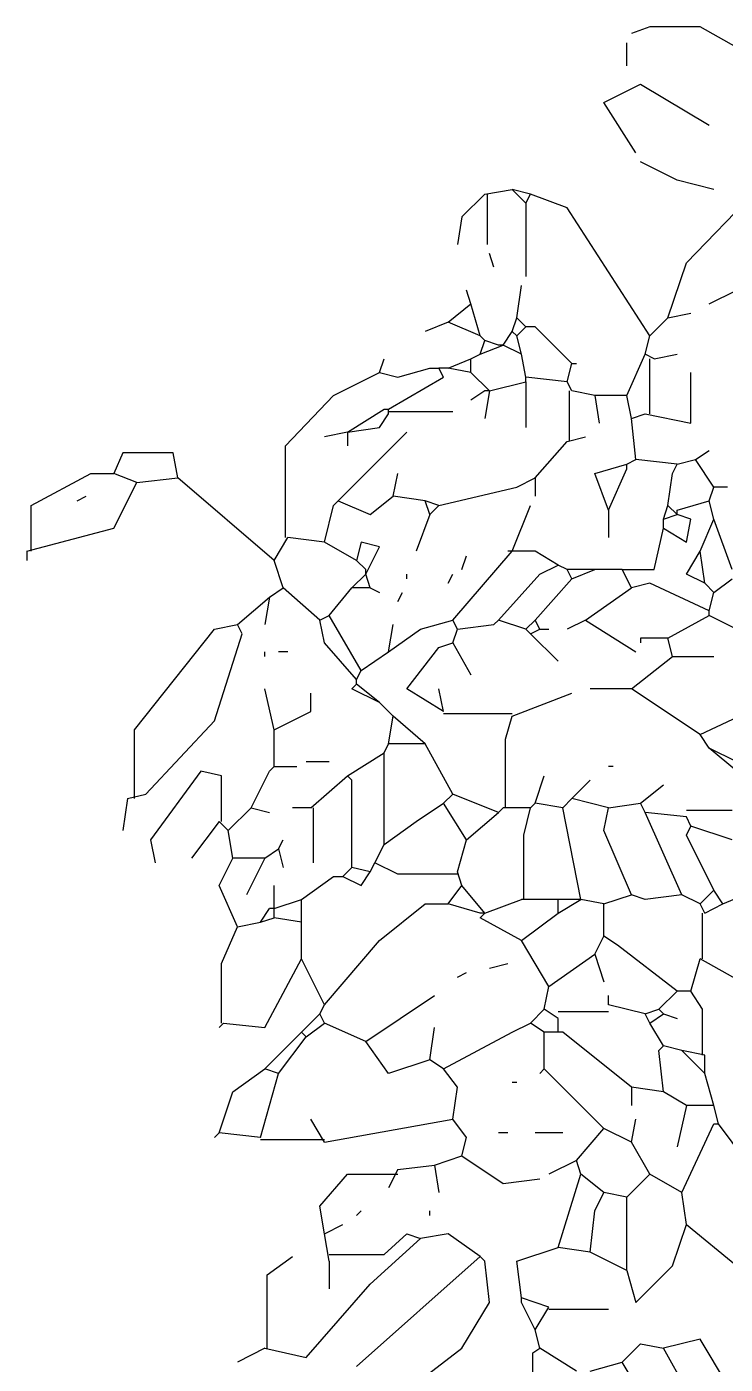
# Model space of a CAD drawing. Header units: millimetres. Extents: x 284148 to 331264, y 78716 to 101523.
# Drawn here: x 311857 to 312568, y 85722 to 87085 of the extents above; entities that cross this region are included whole.
import ezdxf

# ---------------------------------------------------------------- set-up
doc = ezdxf.new("R2010")
doc.units = ezdxf.units.MM

# ---------------------------------------------------------------- blocks, each defined once
blk = doc.blocks.new('A$C6DBE0424')
at = {"linetype": 'Continuous'}
for p, q in [((634.7, 2937.7), (616, 2930.7)), ((686, 2937.7), (634.7, 2937.7)), ((723.3, 2916.7), (686, 2937.7)), ((611.3, 2898), (611.3, 2921.3)), ((588, 2860.7), (625.3, 2879.3)), ((625.3, 2879.3), (695.3, 2837.3)), ((620.7, 2809.3), (588, 2860.7)), ((672, 2697.3), (807.3, 2837.3)), ((662.6, 2781.3), (625.3, 2800)), ((700, 2772), (662.6, 2781.3)), ((466.7, 2767.3), (443.3, 2744)), ((466.7, 2767.3), (494.6, 2772)), ((469, 2767.3), (469, 2716)), ((508.6, 2758), (494.6, 2772)), ((513.3, 2767.3), (494.6, 2772)), ((508.6, 2758), (513.3, 2767.3)), ((550.6, 2753.3), (513.3, 2767.3)), ((508.6, 2758), (508.6, 2683.3)), ((634.7, 2622.7), (550.6, 2753.3)), ((443.3, 2744), (438.7, 2716)), ((476, 2692.7), (471.3, 2706.7)), ((653.3, 2641.3), (672, 2697.3)), ((499.3, 2641.3), (504, 2674)), ((452.6, 2655.3), (448, 2669.3)), ((695.3, 2655.3), (723.3, 2669.3)), ((429.3, 2636.7), (452.6, 2655.3)), ((462, 2622.7), (452.6, 2655.3)), ((653.3, 2641.3), (676.7, 2646)), ((429.3, 2636.7), (406, 2627.3)), ((462, 2622.7), (429.3, 2636.7)), ((494.6, 2627.3), (499.3, 2641.3)), ((508.6, 2632), (499.3, 2641.3)), ((499.3, 2622.7), (508.6, 2632)), ((518, 2632), (508.6, 2632)), ((555.3, 2594.7), (518, 2632)), ((634.7, 2622.7), (653.3, 2641.3)), ((466.7, 2618), (462, 2622.7)), ((462, 2604), (466.7, 2618)), ((480.7, 2613.3), (466.7, 2618)), ((485.3, 2613.3), (494.6, 2627.3)), ((499.3, 2622.7), (494.6, 2627.3)), ((504, 2604), (499.3, 2622.7)), ((630, 2604), (634.7, 2622.7)), ((452.6, 2599.3), (462, 2604)), ((462, 2604), (485.3, 2613.3)), ((485.3, 2613.3), (480.7, 2613.3)), ((504, 2604), (485.3, 2613.3)), ((508.6, 2580.7), (504, 2604)), ((611.3, 2562), (630, 2604)), ((639.3, 2599.3), (630, 2604)), ((639.3, 2599.3), (662.6, 2604)), ((359.3, 2585.3), (364, 2599.3)), ((378, 2580.7), (410.6, 2590)), ((410.6, 2590), (420, 2590)), ((424.7, 2580.7), (420, 2590)), ((429.3, 2590), (420, 2590)), ((429.3, 2590), (452.6, 2599.3)), ((452.6, 2585.3), (429.3, 2590)), ((452.6, 2585.3), (452.6, 2599.3)), ((550.6, 2576), (555.3, 2594.7)), ((555.3, 2594.7), (560, 2594.7)), ((634.7, 2543.3), (634.7, 2599.3)), ((312.6, 2562), (359.3, 2585.3)), ((359.3, 2585.3), (378, 2580.7)), ((368.7, 2548), (424.7, 2580.7)), ((471.3, 2566.7), (452.6, 2585.3)), ((471.3, 2566.7), (508.6, 2576)), ((550.6, 2576), (508.6, 2580.7)), ((508.6, 2576), (508.6, 2580.7)), ((508.6, 2576), (508.6, 2529.3)), ((555.3, 2566.7), (550.6, 2576)), ((676.7, 2580.7), (676.7, 2585.3)), ((676.7, 2534), (676.7, 2580.7)), ((263.7, 2510.7), (312.6, 2562)), ((466.7, 2566.7), (452.6, 2557.3)), ((471.3, 2566.7), (466.7, 2566.7)), ((471.3, 2566.7), (466.7, 2538.7)), ((553, 2515.3), (553, 2566.7)), ((578.7, 2562), (555.3, 2566.7)), ((611.3, 2562), (578.7, 2562)), ((578.7, 2562), (583.3, 2534)), ((616, 2538.7), (611.3, 2562)), ((326.7, 2524.7), (364, 2548)), ((359.3, 2529.3), (368.7, 2543.3)), ((364, 2548), (368.7, 2548)), ((368.7, 2543.3), (368.7, 2548)), ((368.7, 2545.7), (434, 2545.7)), ((616, 2538.7), (630, 2543.3)), ((620.7, 2496.7), (616, 2538.7)), ((630, 2543.3), (676.7, 2534)), ((326.7, 2524.7), (303.3, 2520)), ((317.3, 2454.7), (387.3, 2524.7)), ((326.7, 2524.7), (359.3, 2529.3)), ((326.7, 2524.7), (326.7, 2510.7)), ((263.7, 2417.3), (263.7, 2510.7)), ((518, 2478), (550.6, 2515.3)), ((550.6, 2515.3), (569.3, 2520)), ((98, 2503.7), (88.7, 2482.7)), ((149.3, 2503.7), (98, 2503.7)), ((154, 2478), (149.3, 2503.7)), ((611.3, 2492), (620.7, 2496.7)), ((662.6, 2492), (620.7, 2496.7)), ((662.6, 2492), (681.3, 2496.7)), ((681.3, 2496.7), (695.3, 2506)), ((700, 2468.7), (681.3, 2496.7)), ((4.6, 2450), (65.3, 2482.7)), ((65.3, 2482.7), (88.7, 2482.7)), ((112, 2473.3), (88.7, 2482.7)), ((373.3, 2459.3), (378, 2482.7)), ((578.7, 2482.7), (611.3, 2492)), ((592.7, 2445.3), (578.7, 2482.7)), ((592.7, 2445.3), (611.3, 2487.3)), ((611.3, 2487.3), (611.3, 2492)), ((653.3, 2450), (658, 2482.7)), ((658, 2482.7), (662.6, 2492)), ((88.7, 2426.7), (112, 2473.3)), ((112, 2473.3), (154, 2478)), ((252, 2394), (154, 2478)), ((420, 2450), (499.3, 2468.7)), ((499.3, 2468.7), (518, 2478)), ((518, 2478), (518, 2459.3)), ((695.3, 2454.7), (700, 2468.7)), ((714, 2468.7), (700, 2468.7)), ((51.3, 2454.7), (60.6, 2459.3)), ((312.6, 2450), (317.3, 2454.7)), ((317.3, 2454.7), (350, 2440.7)), ((350, 2440.7), (373.3, 2459.3)), ((406, 2454.7), (373.3, 2459.3)), ((410.6, 2440.7), (406, 2454.7)), ((420, 2450), (406, 2454.7)), ((662.6, 2445.3), (695.3, 2454.7)), ((700, 2436), (695.3, 2454.7)), ((4.6, 2403.3), (4.6, 2450)), ((303.3, 2412.7), (312.6, 2450)), ((410.6, 2440.7), (396.6, 2403.3)), ((410.6, 2440.7), (420, 2450)), ((494.6, 2403.3), (513.3, 2450)), ((592.7, 2445.3), (592.7, 2417.3)), ((648.6, 2436), (653.3, 2450)), ((648.6, 2436), (662.6, 2440.7)), ((662.6, 2440.7), (653.3, 2450)), ((662.6, 2440.7), (662.6, 2445.3)), ((676.7, 2436), (662.6, 2440.7)), ((0, 2403.3), (88.7, 2426.7)), ((639.3, 2384.7), (648.6, 2426.7)), ((648.6, 2426.7), (648.6, 2436)), ((648.6, 2426.7), (672, 2412.7)), ((672, 2412.7), (676.7, 2436)), ((686, 2403.3), (700, 2436)), ((718.7, 2384.7), (700, 2436)), ((252, 2394), (266, 2417.3)), ((303.3, 2412.7), (266, 2417.3)), ((336, 2394), (303.3, 2412.7)), ((340.7, 2412.7), (336, 2394)), ((359.3, 2408), (340.7, 2412.7)), ((0, 2403.3), (0, 2394)), ((345.3, 2380), (359.3, 2408)), ((434, 2333.3), (494.6, 2403.3)), ((443.3, 2384.7), (448, 2398.7)), ((494.6, 2403.3), (490, 2403.3)), ((518, 2403.3), (494.6, 2403.3)), ((541.3, 2389.3), (518, 2403.3)), ((672, 2380), (686, 2403.3)), ((690.7, 2370.7), (686, 2403.3)), ((261.3, 2366), (252, 2394)), ((345.3, 2384.7), (336, 2394)), ((345.3, 2380), (345.3, 2384.7)), ((522.7, 2380), (541.3, 2389.3)), ((550.6, 2384.7), (541.3, 2389.3)), ((555.3, 2375.3), (550.6, 2384.7)), ((578.7, 2384.7), (550.6, 2384.7)), ((555.3, 2375.3), (578.7, 2384.7)), ((606.6, 2384.7), (578.7, 2384.7)), ((616, 2366), (606.6, 2384.7)), ((606.6, 2384.7), (639.3, 2384.7)), ((331.3, 2366), (345.3, 2380)), ((350, 2366), (345.3, 2380)), ((387.3, 2375.3), (387.3, 2380)), ((429.3, 2370.7), (434, 2380)), ((480.7, 2333.3), (522.7, 2380)), ((518, 2333.3), (555.3, 2375.3)), ((690.7, 2370.7), (672, 2380)), ((700, 2361.3), (718.7, 2375.3)), ((247.3, 2356.7), (261.3, 2366)), ((298.6, 2333.3), (261.3, 2366)), ((308, 2338), (331.3, 2366)), ((350, 2366), (331.3, 2366)), ((350, 2366), (359.3, 2361.3)), ((378, 2352), (382.7, 2361.3)), ((569.3, 2333.3), (616, 2366)), ((634.7, 2370.7), (616, 2366)), ((695.3, 2342.7), (634.7, 2370.7)), ((700, 2361.3), (690.7, 2370.7)), ((695.3, 2342.7), (700, 2361.3)), ((214.6, 2328.7), (247.3, 2356.7)), ((247.3, 2356.7), (242.7, 2328.7)), ((298.6, 2333.3), (308, 2338)), ((303.3, 2310), (298.6, 2333.3)), ((340.7, 2282), (308, 2338)), ((401.3, 2324), (434, 2333.3)), ((438.7, 2324), (434, 2333.3)), ((476, 2328.7), (480.7, 2333.3)), ((508.6, 2324), (480.7, 2333.3)), ((508.6, 2324), (518, 2333.3)), ((522.7, 2324), (518, 2333.3)), ((569.3, 2333.3), (550.6, 2324)), ((569.3, 2333.3), (620.7, 2300.7)), ((653.3, 2314.7), (695.3, 2338)), ((695.3, 2338), (695.3, 2342.7)), ((732.7, 2319.3), (695.3, 2338)), ((109.7, 2221.3), (191.3, 2324)), ((191.3, 2324), (214.6, 2328.7)), ((191.3, 2230.7), (219.3, 2319.3)), ((219.3, 2319.3), (214.6, 2328.7)), ((368.7, 2300.7), (373.3, 2328.7)), ((368.7, 2300.7), (401.3, 2324)), ((434, 2310), (438.7, 2324)), ((438.7, 2324), (476, 2328.7)), ((513.3, 2319.3), (508.6, 2324)), ((513.3, 2319.3), (522.7, 2324)), ((513.3, 2319.3), (541.3, 2291.3)), ((522.7, 2324), (532, 2324)), ((336, 2272.7), (303.3, 2310)), ((387.3, 2263.3), (420, 2305.3)), ((420, 2305.3), (434, 2310)), ((434, 2310), (452.6, 2277.3)), ((653.3, 2314.7), (625.3, 2314.7)), ((625.3, 2314.7), (625.3, 2310)), ((658, 2296), (653.3, 2314.7)), ((242.7, 2296), (242.7, 2300.7)), ((266, 2300.7), (256.6, 2300.7)), ((340.7, 2282), (368.7, 2300.7)), ((616, 2263.3), (658, 2296)), ((658, 2296), (700, 2296)), ((336, 2272.7), (340.7, 2282)), ((252, 2221.3), (242.7, 2263.3)), ((331.3, 2263.3), (336, 2268)), ((359.3, 2249.3), (331.3, 2263.3)), ((336, 2268), (336, 2272.7)), ((359.3, 2249.3), (336, 2268)), ((424.7, 2240), (387.3, 2263.3)), ((424.7, 2240), (420, 2263.3)), ((616, 2263.3), (574, 2263.3)), ((686, 2216.7), (616, 2263.3)), ((289.3, 2240), (289.3, 2258.7)), ((373.3, 2235.3), (359.3, 2249.3)), ((373.3, 2235.3), (359.3, 2249.3)), ((494.6, 2235.3), (555.3, 2258.7)), ((686, 2216.7), (765.3, 2254)), ((252, 2221.3), (289.3, 2240)), ((368.7, 2207.3), (373.3, 2235.3)), ((406, 2207.3), (373.3, 2235.3)), ((494.6, 2237.7), (424.7, 2237.7)), ((487.6, 2212), (494.6, 2235.3)), ((109.7, 2151.3), (109.7, 2221.3)), ((121.3, 2156), (191.3, 2230.7)), ((252, 2184), (252, 2221.3)), ((487.6, 2142), (487.6, 2212)), ((695.3, 2202.7), (686, 2216.7)), ((326.7, 2174.7), (364, 2198)), ((364, 2198), (368.7, 2207.3)), ((364, 2104.7), (364, 2198)), ((406, 2207.3), (368.7, 2207.3)), ((434, 2156), (406, 2207.3)), ((723.3, 2179.3), (695.3, 2202.7)), ((723.3, 2188.7), (695.3, 2202.7)), ((247.3, 2179.3), (252, 2184)), ((252, 2184), (275.3, 2184)), ((308, 2188.7), (284.7, 2188.7)), ((597.3, 2184), (592.7, 2184)), ((177.3, 2179.3), (126, 2109.3)), ((198.3, 2174.7), (177.3, 2179.3)), ((198.3, 2128), (198.3, 2174.7)), ((228.7, 2142), (247.3, 2179.3)), ((289.3, 2142), (326.7, 2174.7)), ((331.3, 2170), (326.7, 2174.7)), ((331.3, 2081.3), (331.3, 2170)), ((518, 2146.7), (527.3, 2174.7)), ((555.3, 2151.3), (574, 2170)), ((102.6, 2151.3), (121.3, 2156)), ((424.7, 2146.7), (434, 2156)), ((480.7, 2137.3), (434, 2156)), ((625.3, 2146.7), (648.6, 2165.3)), ((102.6, 2151.3), (98, 2118.7)), ((205.3, 2118.7), (228.7, 2142)), ((228.7, 2142), (247.3, 2137.3)), ((289.3, 2142), (270.7, 2142)), ((291.7, 2142), (291.7, 2086)), ((396.6, 2128), (424.7, 2146.7)), ((448, 2109.3), (424.7, 2146.7)), ((480.7, 2137.3), (485.3, 2142)), ((513.3, 2142), (485.3, 2142)), ((506.3, 2114), (513.3, 2142)), ((513.3, 2142), (518, 2146.7)), ((546, 2142), (518, 2146.7)), ((546, 2142), (555.3, 2151.3)), ((564.6, 2048.7), (546, 2142)), ((592.7, 2142), (555.3, 2151.3)), ((588, 2118.7), (592.7, 2142)), ((592.7, 2142), (625.3, 2146.7)), ((630, 2137.3), (625.3, 2146.7)), ((672, 2139.7), (718.7, 2139.7)), ((196, 2128), (168, 2090.7)), ((205.3, 2118.7), (196, 2128)), ((364, 2104.7), (396.6, 2128)), ((448, 2109.3), (480.7, 2137.3)), ((667.3, 2053.3), (630, 2137.3)), ((672, 2132.7), (630, 2137.3)), ((676.7, 2123.3), (672, 2132.7)), ((210, 2090.7), (205.3, 2118.7)), ((506.3, 2048.7), (506.3, 2114)), ((616, 2053.3), (588, 2118.7)), ((672, 2114), (676.7, 2123.3)), ((700, 2058), (672, 2114)), ((718.7, 2109.3), (676.7, 2123.3)), ((126, 2109.3), (130.7, 2086)), ((242.7, 2090.7), (256.6, 2100)), ((256.6, 2100), (261.3, 2109.3)), ((256.6, 2100), (261.3, 2081.3)), ((354.6, 2086), (364, 2104.7)), ((438.7, 2076.7), (448, 2109.3)), ((196, 2062.7), (210, 2090.7)), ((242.7, 2090.7), (210, 2090.7)), ((242.7, 2090.7), (224, 2053.3)), ((350, 2076.7), (354.6, 2086)), ((378, 2074.3), (354.6, 2086)), ((280, 2048.7), (312.6, 2072)), ((312.6, 2072), (322, 2072)), ((322, 2072), (331.3, 2081.3)), ((322, 2072), (340.7, 2062.7)), ((350, 2076.7), (331.3, 2081.3)), ((340.7, 2062.7), (350, 2076.7)), ((438.7, 2074.3), (378, 2074.3)), ((443.3, 2062.7), (438.7, 2076.7)), ((214.6, 2020.7), (196, 2062.7)), ((252, 2039.3), (252, 2062.7)), ((429.3, 2044), (443.3, 2062.7)), ((466.7, 2034.7), (443.3, 2062.7)), ((686, 2044), (700, 2058)), ((709.3, 2044), (700, 2058)), ((709.3, 2044), (742, 2058)), ((252, 2039.3), (280, 2048.7)), ((280, 2025.3), (280, 2048.7)), ((359.3, 2006.7), (406, 2044)), ((406, 2044), (429.3, 2044)), ((462, 2034.7), (429.3, 2044)), ((466.7, 2034.7), (504, 2048.7)), ((541.3, 2048.7), (504, 2048.7)), ((541.3, 2034.7), (564.6, 2048.7)), ((541.3, 2034.7), (541.3, 2048.7)), ((560, 2048.7), (541.3, 2048.7)), ((564.6, 2048.7), (560, 2048.7)), ((588, 2044), (564.6, 2048.7)), ((588, 2044), (616, 2053.3)), ((588, 2011.3), (588, 2044)), ((630, 2048.7), (616, 2053.3)), ((667.3, 2053.3), (630, 2048.7)), ((686, 2044), (667.3, 2053.3)), ((690.7, 2034.7), (686, 2044)), ((690.7, 2034.7), (709.3, 2044)), ((238, 2025.3), (247.3, 2039.3)), ((252, 2039.3), (247.3, 2039.3)), ((252, 2030), (252, 2039.3)), ((462, 2030), (466.7, 2034.7)), ((466.7, 2034.7), (462, 2034.7)), ((504, 2006.7), (541.3, 2034.7)), ((688.3, 1988), (688.3, 2034.7)), ((198.3, 1983.3), (214.6, 2020.7)), ((214.6, 2020.7), (238, 2025.3)), ((238, 2025.3), (252, 2030)), ((280, 2025.3), (252, 2030)), ((280, 1988), (280, 2025.3)), ((504, 2006.7), (462, 2030)), ((303.3, 1941.3), (359.3, 2006.7)), ((532, 1960), (504, 2006.7)), ((578.7, 1992.7), (588, 2011.3)), ((602, 2002), (588, 2011.3)), ((532, 1960), (578.7, 1992.7)), ((578.7, 1992.7), (588, 1964.7)), ((662.6, 1955.3), (602, 2002)), ((198.3, 1922.7), (198.3, 1983.3)), ((242.7, 1918), (280, 1988)), ((303.3, 1941.3), (280, 1988)), ((471.3, 1978.7), (490, 1983.3)), ((676.7, 1955.3), (686, 1988)), ((760.6, 1946), (686, 1988)), ((438.7, 1969.3), (448, 1974)), ((345.3, 1904), (415.3, 1950.7)), ((527.3, 1936.7), (532, 1960)), ((592.7, 1941.3), (592.7, 1950.7)), ((644, 1936.7), (662.6, 1955.3)), ((676.7, 1955.3), (662.6, 1955.3)), ((688.3, 1936.7), (676.7, 1955.3)), ((298.6, 1932), (303.3, 1941.3)), ((513.3, 1922.7), (527.3, 1936.7)), ((541.3, 1927.3), (527.3, 1936.7)), ((630, 1932), (592.7, 1941.3)), ((630, 1932), (644, 1936.7)), ((648.6, 1932), (644, 1936.7)), ((688.3, 1890), (688.3, 1936.7)), ((200.6, 1922.7), (196, 1918)), ((200.6, 1922.7), (242.7, 1918)), ((280, 1913.3), (298.6, 1932)), ((284.7, 1908.7), (303.3, 1922.7)), ((303.3, 1922.7), (298.6, 1932)), ((345.3, 1904), (303.3, 1922.7)), ((494.6, 1913.3), (513.3, 1922.7)), ((527.3, 1913.3), (513.3, 1922.7)), ((541.3, 1934.3), (592.7, 1934.3)), ((541.3, 1913.3), (541.3, 1927.3)), ((634.7, 1922.7), (630, 1932)), ((634.7, 1922.7), (648.6, 1932)), ((648.6, 1899.3), (634.7, 1922.7)), ((648.6, 1932), (662.6, 1927.3)), ((242.7, 1876), (280, 1913.3)), ((256.6, 1871.3), (284.7, 1908.7)), ((284.7, 1908.7), (280, 1913.3)), ((410.6, 1885.3), (415.3, 1918)), ((424.7, 1876), (494.6, 1913.3)), ((527.3, 1876), (527.3, 1913.3)), ((541.3, 1913.3), (527.3, 1913.3)), ((546, 1913.3), (541.3, 1913.3)), ((616, 1857.3), (546, 1913.3)), ((368.7, 1871.3), (345.3, 1904)), ((644, 1894.7), (648.6, 1899.3)), ((648.6, 1852.7), (644, 1894.7)), ((667.3, 1894.7), (648.6, 1899.3)), ((690.7, 1871.3), (667.3, 1894.7)), ((690.7, 1890), (667.3, 1894.7)), ((410.6, 1885.3), (368.7, 1871.3)), ((424.7, 1876), (410.6, 1885.3)), ((690.7, 1871.3), (690.7, 1890)), ((210, 1852.7), (242.7, 1876)), ((238, 1806), (256.6, 1871.3)), ((256.6, 1871.3), (242.7, 1876)), ((438.7, 1857.3), (424.7, 1876)), ((527.3, 1876), (522.7, 1871.3)), ((588, 1815.3), (527.3, 1876)), ((700, 1838.7), (690.7, 1871.3)), ((434, 1824.7), (438.7, 1857.3)), ((499.3, 1862), (494.6, 1862)), ((648.6, 1852.7), (616, 1857.3)), ((616, 1857.3), (616, 1838.7)), ((196, 1810.7), (210, 1852.7)), ((672, 1838.7), (648.6, 1852.7)), ((672, 1838.7), (662.6, 1796.7)), ((700, 1838.7), (672, 1838.7)), ((704.6, 1820), (700, 1838.7)), ((303.3, 1801.3), (289.3, 1824.7)), ((303.3, 1801.3), (434, 1824.7)), ((448, 1806), (434, 1824.7)), ((560, 1782.7), (588, 1815.3)), ((616, 1801.3), (588, 1815.3)), ((616, 1801.3), (620.7, 1824.7)), ((667.3, 1750), (700, 1820)), ((700, 1820), (704.6, 1820)), ((732.7, 1782.7), (704.6, 1820)), ((196, 1810.7), (191.3, 1806)), ((238, 1806), (196, 1810.7)), ((303.3, 1803.7), (238, 1803.7)), ((443.3, 1787.3), (448, 1806)), ((490, 1810.7), (480.7, 1810.7)), ((546, 1810.7), (518, 1810.7)), ((634.7, 1768.7), (616, 1801.3)), ((415.3, 1778), (443.3, 1787.3)), ((443.3, 1787.3), (485.3, 1759.3)), ((378, 1773.3), (368.7, 1754.7)), ((378, 1773.3), (415.3, 1778)), ((415.3, 1778), (420, 1750)), ((560, 1782.7), (532, 1768.7)), ((564.6, 1768.7), (560, 1782.7)), ((298.6, 1736), (326.7, 1768.7)), ((326.7, 1768.7), (378, 1768.7)), ((485.3, 1759.3), (522.7, 1764)), ((541.3, 1694), (564.6, 1768.7)), ((588, 1750), (564.6, 1768.7)), ((611.3, 1745.3), (634.7, 1768.7)), ((667.3, 1750), (634.7, 1768.7)), ((578.7, 1731.3), (588, 1750)), ((611.3, 1745.3), (588, 1750)), ((611.3, 1670.7), (611.3, 1745.3)), ((672, 1717.3), (667.3, 1750)), ((303.3, 1708), (298.6, 1736)), ((336, 1726.7), (340.7, 1731.3)), ((410.6, 1726.7), (410.6, 1731.3)), ((574, 1689.3), (578.7, 1731.3)), ((303.3, 1708), (322, 1717.3)), ((658, 1675.3), (672, 1717.3)), ((672, 1717.3), (723.3, 1675.3)), ((308, 1680), (303.3, 1708)), ((350, 1656.7), (401.3, 1703.3)), ((364, 1687), (387.3, 1708)), ((387.3, 1708), (401.3, 1703.3)), ((429.3, 1708), (401.3, 1703.3)), ((462, 1684.7), (429.3, 1708)), ((499.3, 1680), (541.3, 1694)), ((574, 1689.3), (541.3, 1694)), ((245, 1666), (270.7, 1684.7)), ((308, 1687), (364, 1687)), ((308, 1680), (308, 1652)), ((462, 1684.7), (336, 1572.7)), ((466.7, 1680), (462, 1684.7)), ((471.3, 1638), (466.7, 1680)), ((504, 1642.7), (499.3, 1680)), ((611.3, 1670.7), (574, 1689.3)), ((245, 1591.3), (245, 1666)), ((611.3, 1670.7), (620.7, 1638)), ((620.7, 1638), (658, 1675.3)), ((284.7, 1582), (350, 1656.7)), ((443.3, 1591.3), (471.3, 1638)), ((504, 1638), (504, 1642.7)), ((532, 1633.3), (504, 1642.7)), ((518, 1610), (504, 1638)), ((518, 1610), (532, 1633.3)), ((532, 1631), (592.7, 1631)), ((522.7, 1591.3), (518, 1610)), ((606.6, 1577.3), (625.3, 1596)), ((625.3, 1596), (648.6, 1591.3)), ((686, 1600.7), (648.6, 1591.3)), ((714, 1554), (686, 1600.7)), ((242.7, 1591.3), (214.6, 1577.3)), ((242.7, 1591.3), (284.7, 1582)), ((364, 1530.7), (443.3, 1591.3)), ((515.7, 1586.7), (522.7, 1591.3)), ((515.7, 1446.7), (515.7, 1586.7)), ((560, 1568), (522.7, 1591.3)), ((672, 1549.3), (648.6, 1591.3)), ((574, 1568), (606.6, 1577.3)), ((620.7, 1554), (606.6, 1577.3))]:
    blk.add_line(p, q, dxfattribs=at)

msp = doc.modelspace()

# ---------------------------------------------------------------- block references
msp.add_blockref('A$C6DBE0424', (311856.6, 84147.1))

doc.saveas('drawing.dxf')
